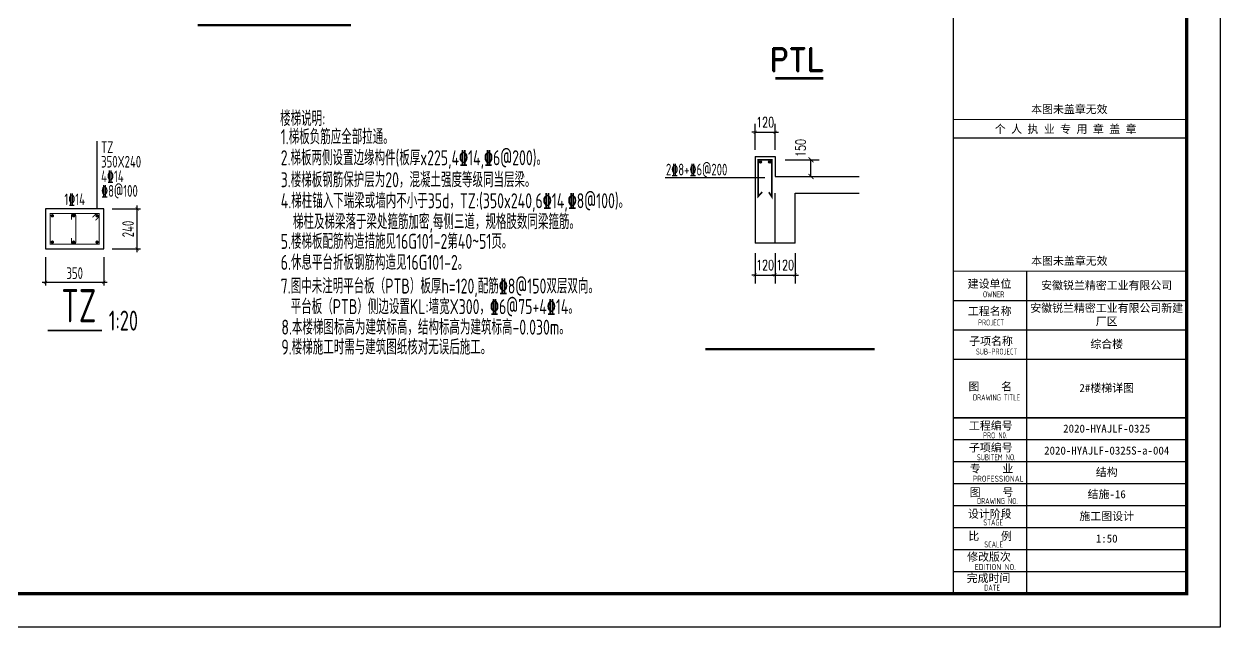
# Model space of a CAD drawing. Extents: x -638872 to -278819, y -139534 to 213996.
# Drawn here: x -419019 to -401082, y -139534 to -130485 of the extents above; entities that cross this region are included whole.
import ezdxf
from ezdxf.enums import TextEntityAlignment as Align

# ---------------------------------------------------------------- set-up
doc = ezdxf.new("R2010")
doc.units = 0
doc.header["$LTSCALE"] = 1000
doc.header["$MEASUREMENT"] = 0
doc.linetypes.add('DOTE', pattern=[2.42, 2, -0.2, 0.02, -0.2])
doc.layers.get('0').update_dxf_attribs({"linetype": 'CONTINUOUS'})
doc.layers.get('Defpoints').update_dxf_attribs({"linetype": 'CONTINUOUS'})
for name, color, linetype in [('1307', 7, 'CONTINUOUS'), ('BALCONY', 6, 'CONTINUOUS'), ('COLU_DE', 7, 'CONTINUOUS'), ('COLU_DE_DIM', 3, 'CONTINUOUS'), ('COLU_DE_NUM', 7, 'CONTINUOUS'), ('COLU_DE_REIN', 1, 'CONTINUOUS'), ('COLU_DE_TEXT', 7, 'CONTINUOUS'), ('DIM_SYMB', 3, 'CONTINUOUS'), ('DOTE', 14, 'DOTE'), ('GJ', 22, 'CONTINUOUS'), ('PUB_DIM', 171, 'CONTINUOUS'), ('PUB_TITLE', 171, 'CONTINUOUS'), ('S_WALL', 9, 'CONTINUOUS'), ('TEXT', 7, 'CONTINUOUS'), ('TK', 4, 'CONTINUOUS'), ('附加线条', 140, 'CONTINUOUS')]:
    doc.layers.add(name, color=color, linetype=linetype)
doc.layers.add('COLU_HATCH', color=251, linetype='CONTINUOUS', lineweight=0)
doc.styles.add('DIM_FONT', font='SIMPLEX', dxfattribs={"width": 0.7, "bigfont": 'GBCBIG'})
doc.styles.add('ROMAND', font='romand__.ttf', dxfattribs={"height": 500})
doc.styles.add('TSSD_Dimension', font='tssdeng.shx', dxfattribs={"width": 0.7, "bigfont": 'hztxt.shx'})
doc.styles.add('TSSD_Label', font='tssdeng.shx', dxfattribs={"width": 0.7, "bigfont": 'hztxt.shx'})
doc.styles.add('TSSD_REIN', font='tssdeng.shx', dxfattribs={"width": 0.7, "bigfont": 'tssdchn.shx'})
doc.styles.add('图签宋体', font='', dxfattribs={"height": 300})
doc.styles.get('图签宋体').set_extended_font_data('NSimSun')
doc.dimstyles.new('DIMN', dxfattribs={"dimtxt": 300, "dimasz": 150, "dimexe": 250, "dimexo": 300, "dimgap": 150, "dimtad": 1, "dimdec": 0, "dimzin": 0, "dimdsep": 46, "dimtxsty": 'DIM_FONT', "dimblk": 'ARCHTICK', "dimcen": 0.09, "dimclrt": 7, "dimazin": 2, "dimtfac": 1, "dimtdec": 0, "dimtix": 1, "dimtmove": 2, "dimatfit": 3, "dimfxl": 0, "dimtolj": 1, "dimtzin": 0, "dimarcsym": 0})
doc.dimstyles.new('TSSD_20_100', dxfattribs={"dimtxt": 350, "dimasz": 100, "dimexe": 100, "dimexo": 250, "dimgap": 100, "dimtad": 1, "dimdec": 0, "dimlfac": 0.2, "dimzin": 0, "dimdsep": 46, "dimtxsty": 'TSSD_Dimension', "dimblk": 'ARCHTICK', "dimblk1": 'ARCHTICK', "dimblk2": 'ARCHTICK', "dimcen": 0, "dimdle": 100, "dimclrt": 7, "dimadec": 0, "dimazin": 0, "dimtfac": 1, "dimtdec": 0, "dimtix": 1, "dimtmove": 2, "dimatfit": 3, "dimfxl": 0, "dimtolj": 1, "dimtzin": 0, "dimarcsym": 0})

# ---------------------------------------------------------------- blocks, each defined once
blk = doc.blocks.new('_ArchTick')
at = {"color": 0, "linetype": 'ByBlock', "const_width": 0.15}
blk.add_lwpolyline([(-0.5, -0.5), (0.5, 0.5)], dxfattribs=at)
blk = doc.blocks.new('*D564')
at = {"layer": 'COLU_DE_DIM', "color": 0, "lineweight": -2, "ltscale": 0.5}
for p, q in [((-1423768, -260279), (-1422918, -260279)), ((-1423018, -261579), (-1423018, -260179)), ((-1423768, -261479), (-1422918, -261479))]:
    blk.add_line(p, q, dxfattribs=at)
at = {"layer": 'Defpoints', "color": 0, "ltscale": 0.5}
for p in [(-1424018, -260279), (-1423018, -260279), (-1424018, -261479)]:
    blk.add_point(p, dxfattribs=at)
at = {"layer": 'COLU_DE_DIM', "color": 0, "lineweight": -2, "ltscale": 0.5, "xscale": 100, "yscale": 100, "zscale": 100}
for p, rotation in [((-1423018, -260279), 90), ((-1423018, -261479), 270)]:
    blk.add_blockref('_ArchTick', p, dxfattribs=dict(at, rotation=rotation))
at = {"layer": 'COLU_DE_DIM', "color": 7, "ltscale": 0.5, "insert": (-1423293, -260879), "char_height": 350, "attachment_point": 5, "rotation": 90, "style": 'TSSD_Dimension'}
blk.add_mtext('\\A1;240', dxfattribs=at)
blk = doc.blocks.new('*D565')
at = {"layer": 'COLU_DE_DIM', "color": 0, "lineweight": -2, "ltscale": 0.5}
for p, q in [((-1425768, -261729), (-1425768, -262579)), ((-1424018, -261729), (-1424018, -262579)), ((-1425868, -262479), (-1423918, -262479))]:
    blk.add_line(p, q, dxfattribs=at)
at = {"layer": 'Defpoints', "color": 0, "ltscale": 0.5}
for p in [(-1425768, -261479), (-1424018, -261479), (-1424018, -262479)]:
    blk.add_point(p, dxfattribs=at)
at = {"layer": 'COLU_DE_DIM', "color": 0, "lineweight": -2, "ltscale": 0.5, "xscale": 100, "yscale": 100, "zscale": 100, "rotation": 180}
blk.add_blockref('_ArchTick', (-1425768, -262479), dxfattribs=at)
at = {"layer": 'COLU_DE_DIM', "color": 0, "lineweight": -2, "ltscale": 0.5, "xscale": 100, "yscale": 100, "zscale": 100}
blk.add_blockref('_ArchTick', (-1424018, -262479), dxfattribs=at)
at = {"layer": 'COLU_DE_DIM', "color": 7, "ltscale": 0.5, "insert": (-1424893, -262204), "char_height": 350, "attachment_point": 5, "style": 'TSSD_Dimension'}
blk.add_mtext('\\A1;350', dxfattribs=at)
blk = doc.blocks.new('*D567')
at = {"layer": 'Defpoints', "color": 0}
for p in [(1362338, 1394768), (1363411, 1394768), (1362338, 1394268)]:
    blk.add_point(p, dxfattribs=at)
at = {"layer": 'PUB_DIM', "color": 0, "lineweight": -2}
for p, q in [((1362638, 1394768), (1363661, 1394768)), ((1363411, 1394268), (1363411, 1394768)), ((1362638, 1394268), (1363661, 1394268))]:
    blk.add_line(p, q, dxfattribs=at)
at = {"layer": 'PUB_DIM', "color": 0, "lineweight": -2, "xscale": 150, "yscale": 150, "zscale": 150}
for p, rotation in [((1363411, 1394768), 90), ((1363411, 1394268), 270)]:
    blk.add_blockref('_ArchTick', p, dxfattribs=dict(at, rotation=rotation))
at = {"layer": 'PUB_DIM', "color": 7, "insert": (1363102, 1395121), "char_height": 300, "attachment_point": 5, "rotation": 90, "style": 'DIM_FONT'}
blk.add_mtext('\\A1;150', dxfattribs=at)
blk = doc.blocks.new('GeYuanFrame_73250362', base_point=(20.09, 4.53))
at = {"layer": 'PUB_TITLE'}
blk.add_lwpolyline([(803.09, 14.53), (803.09, 111.33)], dxfattribs=at)
at = {"layer": 'TK'}
for p, q in [((781.09, 102.53), (851.09, 102.53)), ((781.09, 93.73), (851.09, 93.73)), ((781.09, 84.93), (803.09, 84.93)), ((781.09, 84.93), (851.09, 84.93)), ((781.09, 67.37), (851.09, 67.37)), ((781.09, 67.33), (851.09, 67.33)), ((781.09, 60.77), (851.09, 60.77)), ((781.09, 54.17), (851.09, 54.17)), ((781.09, 47.57), (851.09, 47.57)), ((781.09, 40.97), (851.09, 40.97)), ((781.09, 34.37), (851.09, 34.37)), ((781.09, 27.77), (851.09, 27.77)), ((781.09, 21.17), (851.09, 21.17)), ((781.09, 14.53), (851.09, 14.53))]:
    blk.add_line(p, q, dxfattribs=at)
blk.add_lwpolyline([(20.09, 4.53), (20.09, 598.53), (861.09, 598.53), (861.09, 4.53)], close=True, dxfattribs=at)
at = {"layer": 'TK', "const_width": 1}
blk.add_lwpolyline([(45.09, 588.53), (851.09, 588.53), (851.09, 14.53), (45.09, 14.53)], close=True, dxfattribs=at)
at = {"layer": 'TK'}
for points, const_width in [([(781.09, 588.53), (781.09, 14.53)], 0.4), ([(781.09, 156.83), (851.09, 156.83)], 0.35), ([(781.09, 111.33), (851.09, 111.33)], 0.35), ([(781.09, 67.37), (851.09, 67.37)], 0.35)]:
    blk.add_lwpolyline(points, dxfattribs=dict(at, const_width=const_width))
blk.add_lwpolyline([(781.09, 151.33), (851.09, 151.33)], dxfattribs=at)
at = {"layer": 'TK', "style": '图签宋体'}
for s, p in [('本图未盖章无效', (804.43, 158.7)), ('个 人 执 业 专 用 章 盖 章', (793.52, 152.77)), ('本图未盖章无效', (804.43, 113.2)), ('建设单位', (785.39, 106.33)), ('工程名称', (785.47, 98.12)), ('子项名称', (785.85, 89.14)), ('图    名', (785.63, 75.5)), ('工程编号', (785.77, 63.77)), ('子项编号', (785.77, 57.19)), ('专    业', (786.01, 50.88)), ('图    号', (786.02, 43.77)), ('设计阶段', (785.45, 37.32)), ('比    例', (785.59, 30.63)), ('修改版次', (785.24, 24.41)), ('完成时间', (785.11, 18.02))]:
    blk.add_text(s, height=2.4, dxfattribs=at).set_placement(p)
at = {"layer": 'TK', "style": 'TSSD_REIN'}
for s, width, p in [('OWNER', 0.7, (789.98, 103.48)), ('PROJECT', 0.7, (788.52, 95.02)), ('SUB-PROJECT', 0.7, (787.86, 86.3)), ('DRAWING TITLE', 0.7, (786.97, 72.53)), ('PRO N0.', 0.7, (790.01, 61.15)), ('SUBITEM NO.', 0.7, (788.15, 54.58)), ('PROFESSIONAL', 0.8, (786.88, 48.15)), ('DRAWING NO.', 0.7, (788.19, 41.45)), ('STAGE', 0.7, (790.09, 35.03)), ('SCALE', 0.7, (790.38, 28.42)), ('EDITION NO.', 0.8, (787.53, 21.64)), ('DATE', 0.7, (790.33, 15.45))]:
    blk.add_text(s, height=1.8, dxfattribs=dict(at, width=width)).set_placement(p)
at = {"layer": 'TK', "char_height": 2.4, "width": 48, "attachment_point": 5, "style": '图签宋体'}
for s, insert in [('安徽锐兰精密工业有限公司', (827.09, 106.93)), ('安徽锐兰精密工业有限公司新建厂区', (827.09, 98.13)), ('综合楼', (827.09, 89.33)), ('2#楼梯详图', (827.09, 76.13)), ('2020-HYAJLF-0325', (827.09, 64.07)), ('2020-HYAJLF-0325S-a-004', (827.09, 57.47)), ('结构', (827.09, 50.87)), ('结施-16', (827.09, 44.27)), ('施工图设计', (827.09, 37.67)), ('1:50', (827.09, 31.07))]:
    blk.add_mtext(s, dxfattribs=dict(at, insert=insert))
blk = doc.blocks.new('2321312312321312')
at = {"layer": 'COLU_DE'}
blk.add_lwpolyline([(-1424018.2, -260278.6), (-1425768.2, -260278.6), (-1425768.2, -261478.6), (-1424018.2, -261478.6)], close=True, dxfattribs=at)
at = {"layer": 'COLU_DE_NUM', "ltscale": 0.5, "const_width": 50}
blk.add_lwpolyline([(-1425707.5, -263928.6), (-1424079, -263928.6)], dxfattribs=at)
at = {"layer": 'COLU_DE_REIN', "ltscale": 0.5, "const_width": 30}
blk.add_lwpolyline([(-1424267.6, -260619.9), (-1424158.2, -260510.5), (-1424158.2, -260418.6), (-1425628.2, -260418.6), (-1425628.2, -261338.6), (-1424158.2, -261338.6), (-1424158.2, -260418.6), (-1424250.2, -260418.6), (-1424359.5, -260528)], dxfattribs=at)
at = {"layer": 'COLU_DE_REIN', "ltscale": 0.5, "const_width": 50}
for points in [[(-1425588.2, -260483.6, 1), (-1425538.2, -260483.6, 1)], [(-1424952.3, -260483.6, 1), (-1424902.3, -260483.6, 1)], [(-1424248.2, -260483.6, 1), (-1424198.2, -260483.6, 1)], [(-1425588.2, -261273.6, 1), (-1425538.2, -261273.6, 1)], [(-1424952.3, -261273.6, 1), (-1424902.3, -261273.6, 1)], [(-1424248.2, -261273.6, 1), (-1424198.2, -261273.6, 1)]]:
    blk.add_lwpolyline(points, format="xyb", close=True, dxfattribs=at)
at = {"layer": 'COLU_DE_REIN', "ltscale": 0.5, "const_width": 30}
blk.add_lwpolyline([(-1424992.3, -260603.6), (-1424992.3, -260483.6, -1), (-1424862.3, -260483.6), (-1424862.3, -261273.6, -1), (-1424992.3, -261273.6), (-1424992.3, -261153.6)], format="xyb", dxfattribs=at)
at = {"layer": 'COLU_DE_TEXT', "ltscale": 0.5}
blk.add_line((-1424218.2, -260278.6), (-1424218.2, -258248.6), dxfattribs=at)
at = {"layer": 'COLU_DE_NUM', "ltscale": 0.5, "style": 'TSSD_Label', "width": 0.7}
blk.add_text('TZ', height=1000, dxfattribs=at).set_placement((-1424768.2, -263178.6), align=Align.MIDDLE)
blk.add_text('1:20', height=600, dxfattribs=at).set_placement((-1423872.2, -263928.6))
at = {"layer": 'COLU_DE_TEXT', "ltscale": 0.5, "style": 'TSSD_REIN', "width": 0.7}
for s, p in [('TZ', (-1424101.6, -258598.6)), ('350X240', (-1424101.6, -259036.1)), ('4\x8414', (-1424101.6, -259473.6)), ('\x848@100', (-1424101.6, -259911.1))]:
    blk.add_text(s, height=350, dxfattribs=at).set_placement(p)
blk.add_text('1\x8414', height=350, dxfattribs=at).set_placement((-1424892.7, -259988.1), align=Align.MIDDLE)
at = {"layer": 'COLU_DE_DIM', "ltscale": 0.5}
for p1, p2, picture, middle in [((-1424018.2, -261478.6), (-1424018.2, -260278.6), '*D564', (-1423293.2, -260878.6)), ((-1425768.2, -261478.6), (-1424018.2, -261478.6), '*D565', (-1424893.2, -262203.6))]:
    dim = blk.add_aligned_dim(p1=p1, p2=p2, distance=-1000, dimstyle='TSSD_20_100', dxfattribs=at)
    dim.commit()
    dim.dimension.update_dxf_attribs({"geometry": picture, "text_midpoint": middle})
blk = doc.blocks.new('32423432')
at = {"layer": '附加线条'}
for points in [[(1361933.1, 1394698.2, 1), (1361863.9, 1394698.2, 1)], [(1362209.7, 1394698.2, 1), (1362140.5, 1394698.2, 1)]]:
    blk.add_hatch(color=256, dxfattribs=at).paths.add_polyline_path(points)
at = {"layer": 'DOTE', "linetype": 'DOTE', "ltscale": 1000}
blk.add_line((1362337, 1392268.4), (1362337, 1393768.4), dxfattribs=at)
at = {"layer": 'PUB_DIM'}
for p, q in [((1361737, 1395068.4), (1361737, 1395843)), ((1362338, 1395068.4), (1362338, 1395843)), ((1361737, 1395593), (1361637, 1395593)), ((1361737, 1395593), (1362338, 1395593)), ((1362338, 1395593), (1362438, 1395593)), ((1361737, 1391968.4), (1361737, 1391060.5)), ((1362337, 1391968.4), (1362337, 1391060.5)), ((1362337, 1391968.4), (1362337, 1391060.5)), ((1362937, 1391968.4), (1362937, 1391060.5)), ((1361737, 1391310.5), (1361637, 1391310.5)), ((1361737, 1391310.5), (1362337, 1391310.5)), ((1362337, 1391310.5), (1362237, 1391310.5)), ((1362337, 1391310.5), (1362437, 1391310.5)), ((1362337, 1391310.5), (1362937, 1391310.5)), ((1362937, 1391310.5), (1363037, 1391310.5))]:
    blk.add_line(p, q, dxfattribs=at)
at = {"layer": 'PUB_DIM', "const_width": 70}
blk.add_lwpolyline([(1360243.2, 1389084.2), (1365326.4, 1389084.2)], dxfattribs=at)
at = {"layer": 'S_WALL'}
for p, q in [((1361737, 1394868.4), (1361737, 1392268.4)), ((1361737, 1394868.4), (1362338, 1394868.4)), ((1362338, 1394868.4), (1362338, 1394268.4)), ((1362338, 1394268.4), (1364854.4, 1394268.4)), ((1362937, 1393768.4), (1364854.4, 1393768.4)), ((1362937, 1392268.4), (1362937, 1393768.4)), ((1362937, 1392268.4), (1361737, 1392268.4))]:
    blk.add_line(p, q, dxfattribs=at)
at = {"layer": '附加线条', "const_width": 50}
blk.add_lwpolyline([(1361946.2, 1393800), (1361832.5, 1393673.8), (1361832.5, 1394766.8), (1362240.9, 1394766.8), (1362240.9, 1393656.9), (1362148.3, 1393795.8)], dxfattribs=at)
at = {"layer": '附加线条'}
blk.add_lwpolyline([(1359035.7, 1394237.2), (1362027.7, 1394237.2)], dxfattribs=at)
for centre in [(1361898.5, 1394698.2), (1362175.1, 1394698.2)]:
    blk.add_circle(centre, 34.6, dxfattribs=at)
at = {"layer": 'PUB_DIM', "xscale": 100, "yscale": 100, "zscale": 100}
for p in [(1361737, 1395593), (1361737, 1391310.5), (1362337, 1391310.5)]:
    blk.add_blockref('_ArchTick', p, dxfattribs=at)
at = {"layer": 'PUB_DIM', "xscale": 100, "yscale": 100, "zscale": 100, "rotation": 180}
for p in [(1362338, 1395593), (1362337, 1391310.5), (1362937, 1391310.5)]:
    blk.add_blockref('_ArchTick', p, dxfattribs=at)
at = {"layer": '1307', "style": 'TSSD_REIN', "width": 0.7}
blk.add_text('2\x848+\x846@200', height=350, dxfattribs=at).set_placement((1359062.3, 1394300.1))
at = {"layer": 'PUB_DIM', "color": 7, "char_height": 300, "attachment_point": 5, "style": 'DIM_FONT'}
for insert in [(1362037.5, 1395893), (1362037, 1391610.5), (1362637, 1391610.5)]:
    blk.add_mtext('\\A1;120', dxfattribs=dict(at, insert=insert))
at = {"layer": 'PUB_DIM'}
dim = blk.add_linear_dim(base=(1363410.6, 1394768.2), p1=(1362337.5, 1394268.4), p2=(1362337.5, 1394768.2), angle=90, text='150', dimstyle='DIMN', dxfattribs=at)
dim.commit()
dim.dimension.update_dxf_attribs({"geometry": '*D567', "text_midpoint": (1363102.4, 1395120.5), "dimtype": 129})

msp = doc.modelspace()

# ---------------------------------------------------------------- linework, layer by layer
at = {"layer": 'DIM_SYMB', "const_width": 35}
msp.add_lwpolyline([(-416411.46, -130503.07), (-414112.1, -130503.07)], dxfattribs=at)
at = {"layer": 'GJ', "linetype": 'Continuous', "const_width": 36.65, "elevation": 123.73}
msp.add_lwpolyline([(-407752.18, -131301.05), (-407030.58, -131301.05)], dxfattribs=at)

# ---------------------------------------------------------------- block references
at = {"linetype": 'ByBlock', "xscale": 0.5, "yscale": 0.5, "zscale": 0.5}
msp.add_blockref('32423432', (-1088922.8, -829907.72), dxfattribs=at)
at = {"layer": 'BALCONY', "xscale": 0.5, "yscale": 0.5, "zscale": 0.5}
msp.add_blockref('2321312312321312', (294189.35, -3122.36), dxfattribs=at)
at = {"layer": 'COLU_HATCH', "xscale": 50, "yscale": 50, "zscale": 50}
msp.add_blockref('GeYuanFrame_73250362', (-443132.04, -139534.21), dxfattribs=at)

# ---------------------------------------------------------------- texts
at = {"layer": 'GJ', "linetype": 'Continuous', "style": 'ROMAND'}
msp.add_text('PTL ', height=350, dxfattribs=at).set_placement((-407842.33, -131196.73))
at = {"layer": 'TEXT', "style": 'TSSD_Label', "width": 0.7}
for s, p in [('楼梯说明:', (-415176.76, -132017.68)), ('1.梯板负筋应全部拉通。', (-415167.76, -132290.68)), ('3.楼梯板钢筋保护层为20，混凝土强度等级同当层梁。', (-415167.76, -132935.79)), ('4.梯柱锚入下端梁或墙内不小于35d，TZ:(350x240,6\x8414,\x848@100)。', (-415167.76, -133250.79)), ('梯柱及梯梁落于梁处箍筋加密,每侧三道，规格肢数同梁箍筋。', (-414984.75, -133564.65)), ('5.楼梯板配筋构造措施见16G101-2第40~51页。', (-415167.76, -133860.19)), ('6.休息平台折板钢筋构造见16G101-2。', (-415167.76, -134175.19)), ('7.图中未注明平台板（PTB）板厚h=120,配筋\x848@150双层双向。', (-415167.76, -134530.21)), ('平台板（PTB）侧边设置KL:墙宽X300，\x846@75+4\x8414。', (-415018.19, -134839.35)), ('8.本楼梯图标高为建筑标高，结构标高为建筑标高-0.030m。', (-415157.82, -135147.13, 126562.5)), ('9.楼梯施工时需与建筑图纸核对无误后施工。', (-415157.82, -135445.97, 126562.5))]:
    msp.add_text(s, height=225, dxfattribs=at).set_placement(p)
at = {"layer": 'TEXT', "color": 1, "style": 'TSSD_Label', "width": 0.7}
msp.add_text('2.梯板两侧设置边缘构件(板厚x225,4\x8414,\x846@200)。', height=225, dxfattribs=at).set_placement((-415167.76, -132605.68))

doc.saveas('drawing.dxf')
